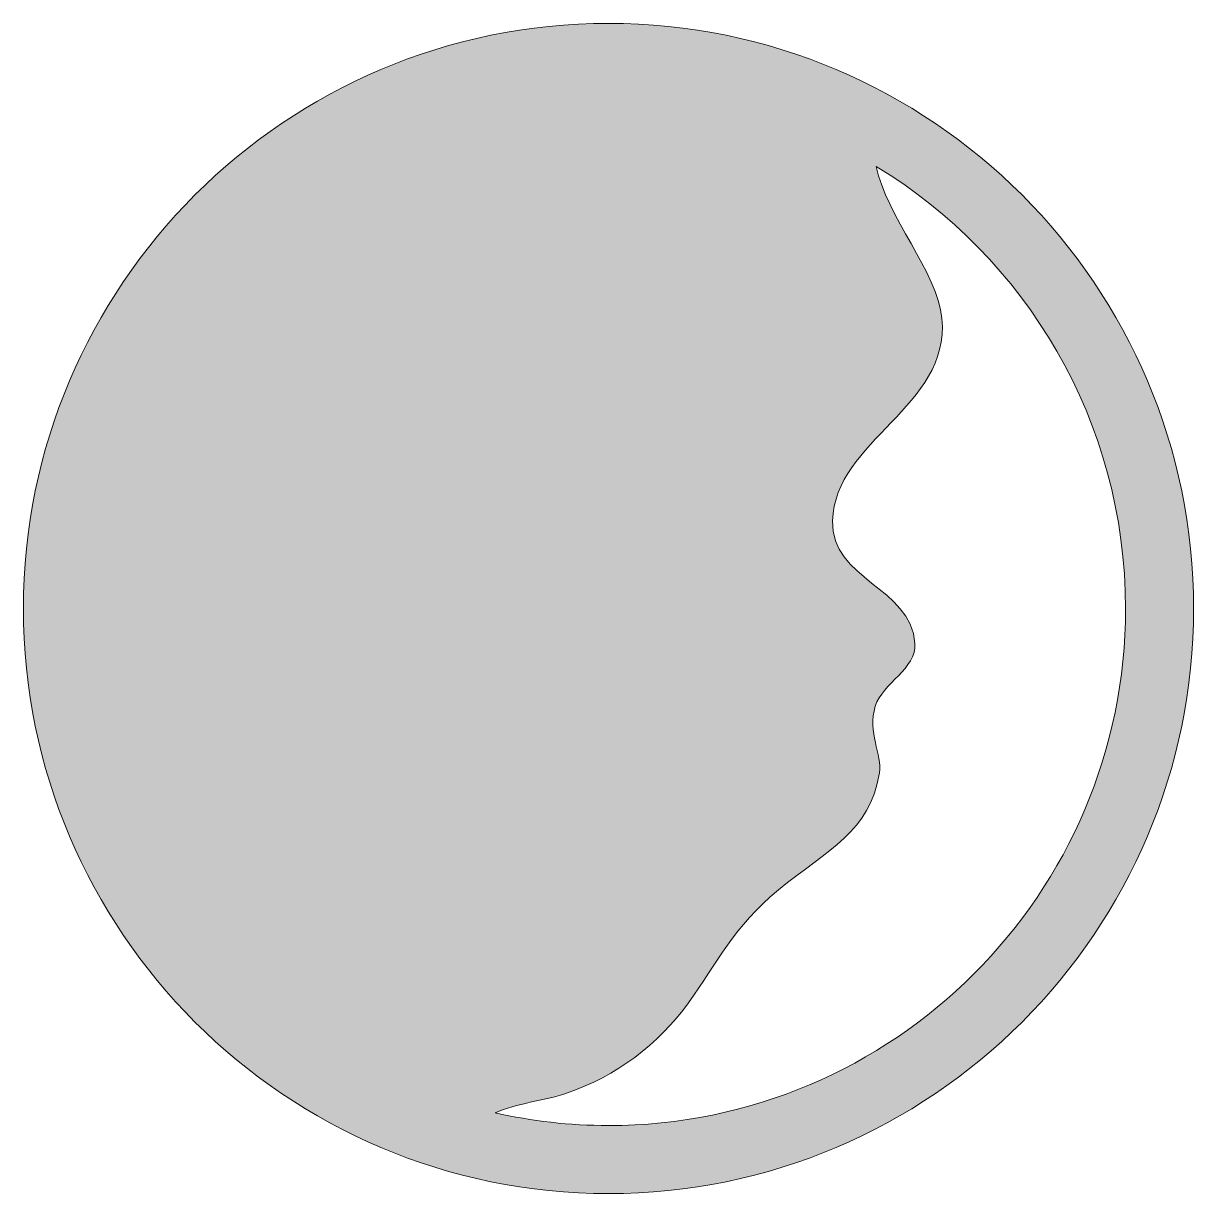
# Model space of a CAD drawing. Header units: inches. Extents: x 0 to 102, y 0 to 102.
import ezdxf

# ---------------------------------------------------------------- set-up
doc = ezdxf.new("R2010")
doc.units = ezdxf.units.IN
doc.header["$MEASUREMENT"] = 0
doc.layers.add('Layer 1', color=7, linetype='Continuous')

msp = doc.modelspace()

# ---------------------------------------------------------------- hatches: boundary and pattern name
at = {"layer": 'Layer 1'}
h = msp.add_hatch(color=174, dxfattribs=at)
h.dxf.hatch_style = 2
edge = h.paths.add_edge_path()
edge.add_spline(control_points=[(50.8, 101.6), (22.79, 101.6), (0, 78.81), (0, 50.8), (0, 22.79), (22.79, 0), (50.8, 0), (78.81, 0), (101.6, 22.79), (101.6, 50.8), (101.6, 78.81), (78.81, 101.6), (50.8, 101.6)], knot_values=[0, 0, 0, 0, 1, 1, 1, 2, 2, 2, 3, 3, 3, 4, 4, 4, 4], degree=3, periodic=1)
edge = h.paths.add_edge_path()
edge.add_spline(control_points=[(50.8, 5.91), (47.42, 5.91), (44.13, 6.3), (40.96, 7.01), (42.82, 7.86), (45.13, 8.02), (47.23, 8.74), (51.41, 10.19), (55.13, 12.91), (57.75, 16.57), (60.25, 20.09), (61.64, 23.14), (65.55, 26.36), (69.89, 29.93), (73.49, 31.37), (74.32, 36.54), (74.57, 38.11), (73.26, 40.06), (73.96, 42.32), (74.58, 44.32), (77.56, 45.56), (77.41, 47.77), (77.08, 52.68), (70.08, 53.29), (70.25, 58.41), (70.48, 65.49), (80.44, 68.23), (79.75, 75.99), (79.39, 80), (74.88, 84.89), (74.05, 89.19), (87.01, 81.3), (95.69, 67.05), (95.69, 50.8), (95.69, 26.05), (75.55, 5.91), (50.8, 5.91)], knot_values=[0, 0, 0, 0, 1, 1, 1, 2, 2, 2, 3, 3, 3, 4, 4, 4, 5, 5, 5, 6, 6, 6, 7, 7, 7, 8, 8, 8, 9, 9, 9, 10, 10, 10, 11, 11, 11, 12, 12, 12, 12], degree=3, periodic=1)

# ---------------------------------------------------------------- linework, layer by layer
at = {"layer": 'Layer 1', "lineweight": 0}
for points, knots in [([(50.8, 101.6), (22.79, 101.6), (0, 78.81), (0, 50.8), (0, 22.79), (22.79, 0), (50.8, 0), (78.81, 0), (101.6, 22.79), (101.6, 50.8), (101.6, 78.81), (78.81, 101.6), (50.8, 101.6)], [0, 0, 0, 0, 1, 1, 1, 2, 2, 2, 3, 3, 3, 4, 4, 4, 4]), ([(50.8, 5.91), (47.42, 5.91), (44.13, 6.3), (40.96, 7.01), (42.82, 7.86), (45.13, 8.02), (47.23, 8.74), (51.41, 10.19), (55.13, 12.91), (57.75, 16.57), (60.25, 20.09), (61.64, 23.14), (65.55, 26.36), (69.89, 29.93), (73.49, 31.37), (74.32, 36.54), (74.57, 38.11), (73.26, 40.06), (73.96, 42.32), (74.58, 44.32), (77.56, 45.56), (77.41, 47.77), (77.08, 52.68), (70.08, 53.29), (70.25, 58.41), (70.48, 65.49), (80.44, 68.23), (79.75, 75.99), (79.39, 80), (74.88, 84.89), (74.05, 89.19), (87.01, 81.3), (95.69, 67.05), (95.69, 50.8), (95.69, 26.05), (75.55, 5.91), (50.8, 5.91)], [0, 0, 0, 0, 1, 1, 1, 2, 2, 2, 3, 3, 3, 4, 4, 4, 5, 5, 5, 6, 6, 6, 7, 7, 7, 8, 8, 8, 9, 9, 9, 10, 10, 10, 11, 11, 11, 12, 12, 12, 12])]:
    msp.add_open_spline(points, degree=3, knots=knots, dxfattribs=at)

doc.saveas('drawing.dxf')
